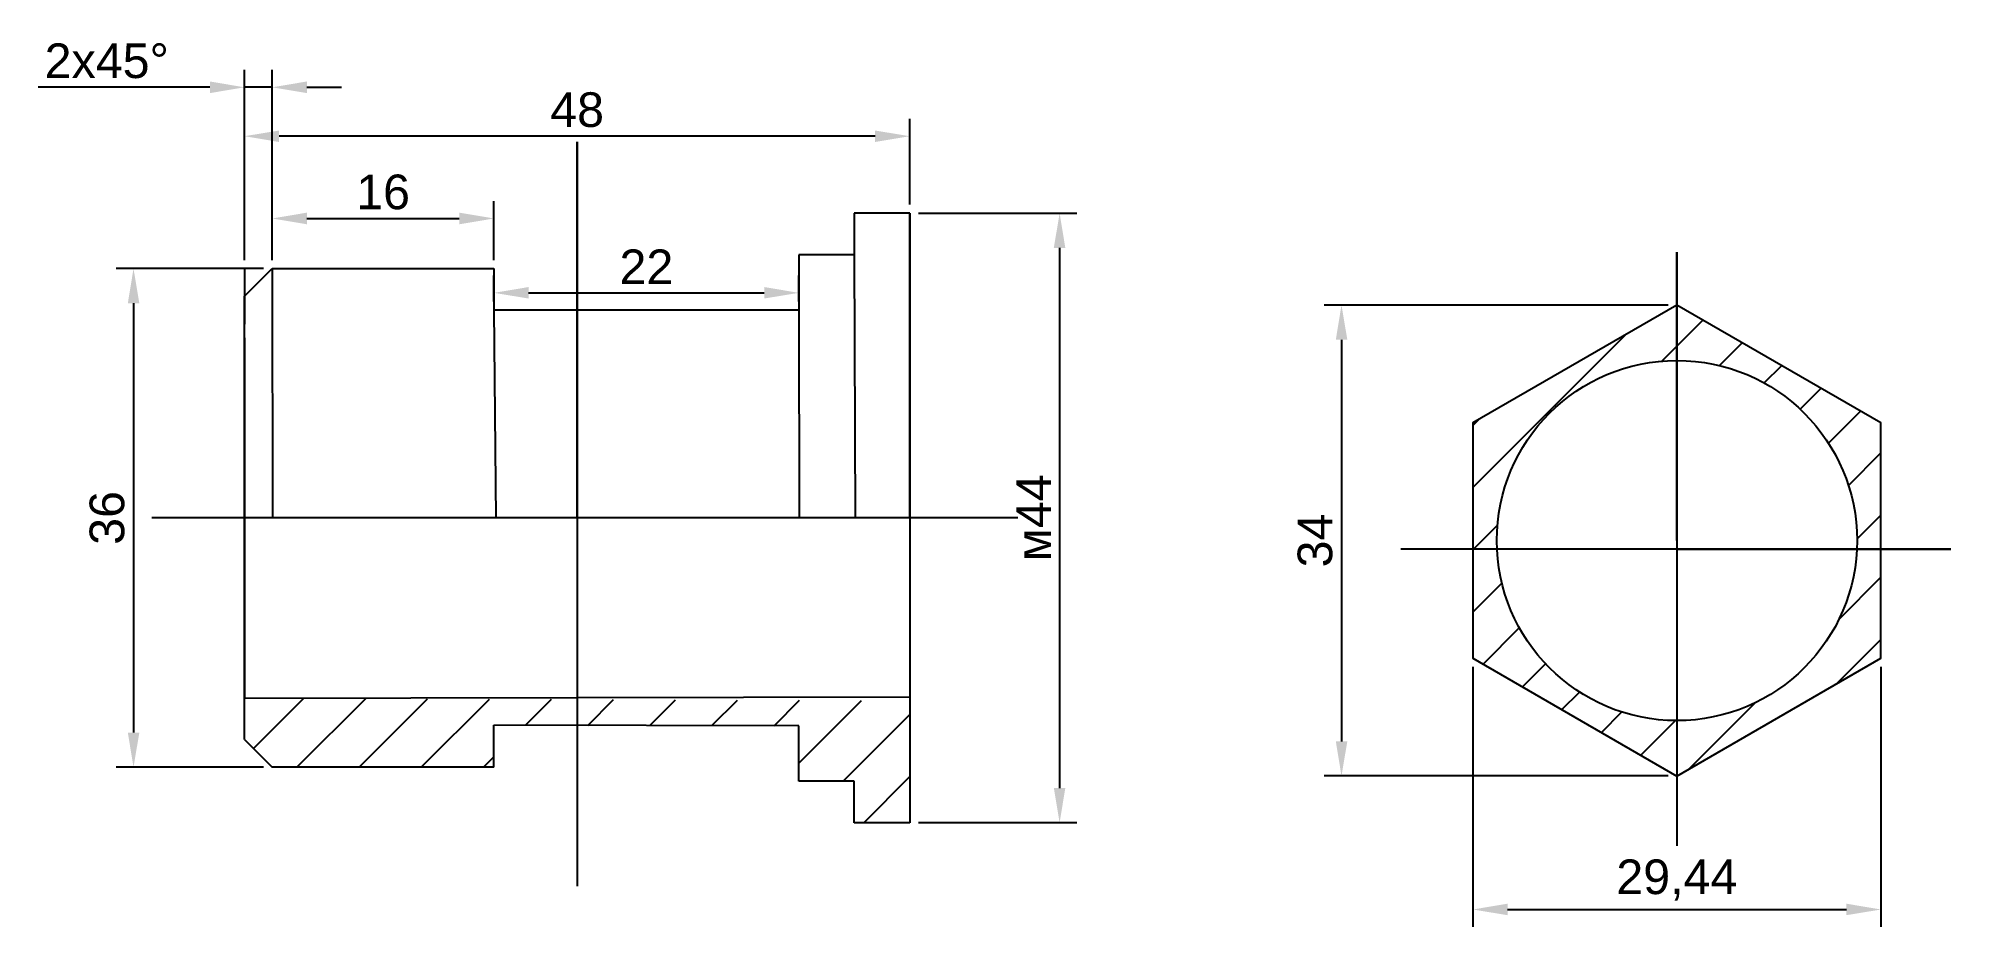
# Model space of a CAD drawing. Header units: millimetres. Extents: x 0 to 7770, y 0 to 11623.
# Drawn here: x 6266.6 to 6404.7, y 11558.7 to 11622.8 of the extents above; entities outside this region: 2.
import ezdxf

# ---------------------------------------------------------------- set-up
doc = ezdxf.new("R2010")
doc.units = ezdxf.units.MM
doc.linetypes.add('ACAD_ISO02W100', pattern=[15, 12, -3])
doc.styles.get("Standard").update_dxf_attribs({"font": 'arial.ttf'})
doc.dimstyles.new('ISO-25', dxfattribs={"dimtxt": 2.5, "dimasz": 2.5, "dimexe": 1.25, "dimexo": 0.625, "dimtad": 1, "dimtxsty": 'Standard', "dimcen": 2.5, "dimadec": 0, "dimazin": 0, "dimtfac": 1, "dimtmove": 0, "dimatfit": 3, "dimfxl": 1, "dimarcsym": 0})
picture_1 = doc.add_image_def('image2.jpg', size_in_pixel=(2560, 1920))

# ---------------------------------------------------------------- blocks, each defined once
blk = doc.blocks.new('*D1')
at = {"color": 0, "lineweight": -2, "transparency": 16777216}
for p, q in [((6384.27, 11603.56), (6359.44, 11603.56)), ((6360.69, 11601.06), (6360.69, 11572.06)), ((6384.27, 11569.56), (6359.44, 11569.56))]:
    blk.add_line(p, q, dxfattribs=at)
at = {"color": 0, "transparency": 16777216}
for points in [[(6360.28, 11601.06), (6361.11, 11601.06), (6360.69, 11603.56)], [(6360.28, 11572.06), (6361.11, 11572.06), (6360.69, 11569.56)]]:
    blk.add_solid(points, dxfattribs=at)
at = {"layer": 'Defpoints', "color": 0, "transparency": 16777216}
for p in [(6384.89, 11603.56), (6360.69, 11569.56), (6384.89, 11569.56)]:
    blk.add_point(p, dxfattribs=at)
at = {"color": 0, "transparency": 16777216, "insert": (6358.79, 11586.56), "char_height": 2.5, "attachment_point": 5, "rotation": 90}
blk.add_mtext('34', dxfattribs=at)
blk = doc.blocks.new('*D2')
at = {"color": 0, "lineweight": -2, "transparency": 16777216}
for p, q in [((6370.17, 11577.43), (6370.17, 11558.67)), ((6399.62, 11577.43), (6399.62, 11558.67)), ((6372.67, 11559.92), (6397.12, 11559.92))]:
    blk.add_line(p, q, dxfattribs=at)
at = {"color": 0, "transparency": 16777216}
for points in [[(6372.67, 11560.34), (6372.67, 11559.51), (6370.17, 11559.92)], [(6397.12, 11560.34), (6397.12, 11559.51), (6399.62, 11559.92)]]:
    blk.add_solid(points, dxfattribs=at)
at = {"layer": 'Defpoints', "color": 0, "transparency": 16777216}
for p in [(6370.17, 11578.06), (6399.62, 11578.06), (6399.62, 11559.92)]:
    blk.add_point(p, dxfattribs=at)
at = {"color": 0, "transparency": 16777216, "insert": (6384.89, 11562.05), "char_height": 2.5, "attachment_point": 5}
blk.add_mtext('29,44', dxfattribs=at)
blk = doc.blocks.new('*D3')
at = {"color": 0, "lineweight": -2, "transparency": 16777216}
for p, q in [((6282.91, 11606.19), (6272.27, 11606.19)), ((6273.52, 11603.69), (6273.52, 11572.69)), ((6282.91, 11570.19), (6272.27, 11570.19))]:
    blk.add_line(p, q, dxfattribs=at)
at = {"color": 0, "transparency": 16777216}
for points in [[(6273.11, 11603.69), (6273.94, 11603.69), (6273.52, 11606.19)], [(6273.11, 11572.69), (6273.94, 11572.69), (6273.52, 11570.19)]]:
    blk.add_solid(points, dxfattribs=at)
at = {"layer": 'Defpoints', "color": 0, "transparency": 16777216}
for p in [(6283.53, 11606.19), (6273.52, 11570.19), (6283.53, 11570.19)]:
    blk.add_point(p, dxfattribs=at)
at = {"color": 0, "transparency": 16777216, "insert": (6271.62, 11588.19), "char_height": 2.5, "attachment_point": 5, "rotation": 90}
blk.add_mtext('36', dxfattribs=at)
blk = doc.blocks.new('*D4')
at = {"color": 0, "lineweight": -2, "transparency": 16777216}
for p, q in [((6283.53, 11606.81), (6283.53, 11611.06)), ((6299.53, 11606.81), (6299.53, 11611.06)), ((6286.03, 11609.81), (6297.03, 11609.81))]:
    blk.add_line(p, q, dxfattribs=at)
at = {"color": 0, "transparency": 16777216}
for points in [[(6286.03, 11610.23), (6286.03, 11609.39), (6283.53, 11609.81)], [(6297.03, 11610.23), (6297.03, 11609.39), (6299.53, 11609.81)]]:
    blk.add_solid(points, dxfattribs=at)
at = {"layer": 'Defpoints', "color": 0, "transparency": 16777216}
for p in [(6299.53, 11609.81), (6283.53, 11606.19), (6299.53, 11606.19)]:
    blk.add_point(p, dxfattribs=at)
at = {"color": 0, "transparency": 16777216, "insert": (6291.53, 11611.71), "char_height": 2.5, "attachment_point": 5}
blk.add_mtext('16', dxfattribs=at)
blk = doc.blocks.new('*D5')
at = {"color": 0, "lineweight": -2, "transparency": 16777216}
for p, q in [((6330.16, 11610.19), (6341.6, 11610.19)), ((6340.35, 11607.69), (6340.35, 11568.69)), ((6330.16, 11566.19), (6341.6, 11566.19))]:
    blk.add_line(p, q, dxfattribs=at)
at = {"color": 0, "transparency": 16777216}
for points in [[(6339.93, 11607.69), (6340.76, 11607.69), (6340.35, 11610.19)], [(6339.93, 11568.69), (6340.76, 11568.69), (6340.35, 11566.19)]]:
    blk.add_solid(points, dxfattribs=at)
at = {"layer": 'Defpoints', "color": 0, "transparency": 16777216}
for p in [(6329.53, 11610.19), (6329.53, 11566.19), (6340.35, 11566.19)]:
    blk.add_point(p, dxfattribs=at)
at = {"color": 0, "transparency": 16777216, "insert": (6338.47, 11588.19), "char_height": 2.5, "width": 6.0027, "attachment_point": 5, "rotation": 90}
blk.add_mtext('м44', dxfattribs=at)
blk = doc.blocks.new('*D6')
at = {"color": 0, "lineweight": -2, "transparency": 16777216}
for p, q in [((6281.53, 11610.81), (6281.53, 11617)), ((6329.53, 11610.81), (6329.53, 11617)), ((6327.03, 11615.75), (6284.03, 11615.75))]:
    blk.add_line(p, q, dxfattribs=at)
at = {"color": 0, "transparency": 16777216}
for points in [[(6284.03, 11616.16), (6284.03, 11615.33), (6281.53, 11615.75)], [(6327.03, 11616.16), (6327.03, 11615.33), (6329.53, 11615.75)]]:
    blk.add_solid(points, dxfattribs=at)
at = {"layer": 'Defpoints', "color": 0, "transparency": 16777216}
for p in [(6281.53, 11615.75), (6281.53, 11610.19), (6329.53, 11610.19)]:
    blk.add_point(p, dxfattribs=at)
at = {"color": 0, "transparency": 16777216, "insert": (6305.53, 11617.65), "char_height": 2.5, "attachment_point": 5}
blk.add_mtext('48', dxfattribs=at)
blk = doc.blocks.new('*D7')
at = {"color": 0, "lineweight": -2, "transparency": 16777216}
for p, q in [((6299.53, 11603.82), (6299.53, 11605.69)), ((6321.53, 11603.81), (6321.53, 11605.69)), ((6302.03, 11604.44), (6319.03, 11604.44))]:
    blk.add_line(p, q, dxfattribs=at)
at = {"color": 0, "transparency": 16777216}
for points in [[(6302.03, 11604.86), (6302.03, 11604.03), (6299.53, 11604.44)], [(6319.03, 11604.86), (6319.03, 11604.03), (6321.53, 11604.44)]]:
    blk.add_solid(points, dxfattribs=at)
at = {"layer": 'Defpoints', "color": 0, "transparency": 16777216}
for p in [(6321.53, 11604.44), (6299.53, 11603.19), (6321.53, 11603.19)]:
    blk.add_point(p, dxfattribs=at)
at = {"color": 0, "transparency": 16777216, "insert": (6310.53, 11606.32), "char_height": 2.5, "attachment_point": 5}
blk.add_mtext('22', dxfattribs=at)
blk = doc.blocks.new('*D8')
at = {"color": 0, "lineweight": -2, "transparency": 16777216}
for p, q in [((6281.53, 11606.81), (6281.53, 11620.53)), ((6283.53, 11606.81), (6283.53, 11620.53)), ((6279.03, 11619.28), (6266.65, 11619.28)), ((6283.53, 11619.28), (6281.53, 11619.28)), ((6286.03, 11619.28), (6288.53, 11619.28))]:
    blk.add_line(p, q, dxfattribs=at)
at = {"color": 0, "transparency": 16777216}
for points in [[(6279.03, 11619.7), (6279.03, 11618.86), (6281.53, 11619.28)], [(6286.03, 11619.7), (6286.03, 11618.86), (6283.53, 11619.28)]]:
    blk.add_solid(points, dxfattribs=at)
at = {"layer": 'Defpoints', "color": 0, "transparency": 16777216}
for p in [(6281.53, 11619.28), (6281.53, 11606.19), (6283.53, 11606.19)]:
    blk.add_point(p, dxfattribs=at)
at = {"color": 0, "transparency": 16777216, "insert": (6271.59, 11621.18), "char_height": 2.5, "attachment_point": 5}
blk.add_mtext('2х45%%D', dxfattribs=at)

msp = doc.modelspace()

# ---------------------------------------------------------------- hatches: boundary and pattern name
at = {"linetype": 'ACAD_ISO02W100'}
h = msp.add_hatch(dxfattribs=at)
h.set_pattern_fill('ANSI31', color=256)
h.set_pattern_definition([(45, (141.0064, 0), (-2.245064, 2.245064), [])])
h.paths.add_polyline_path([(6384.895, 11603.558), (6370.172, 11595.058), (6370.172, 11578.058), (6384.895, 11569.558), (6399.617, 11578.058), (6399.617, 11595.058)])
h.paths.add_polyline_path([(6397.895, 11586.558, -1), (6371.895, 11586.558, -1)], flags=16)
h = msp.add_hatch()
h.set_pattern_fill('ANSI31', color=256)
h.paths.add_polyline_path([(6299.531, 11573.225), (6305.531, 11573.215), (6305.531, 11575.091), (6281.531, 11575.189), (6281.531, 11572.189), (6283.531, 11570.189), (6299.531, 11570.189)])
h.paths.add_polyline_path([(6329.531, 11574.992), (6305.531, 11575.091), (6305.531, 11573.215), (6321.531, 11573.189), (6321.531, 11569.189), (6325.531, 11569.189), (6325.531, 11566.189), (6329.531, 11566.189)])

# ---------------------------------------------------------------- linework, layer by layer
for p, q in [((6305.531, 11588.189), (6305.531, 11615.336)), ((6305.531, 11615.336), (6305.531, 11561.607)), ((6329.531, 11610.189), (6325.531, 11610.189)), ((6325.531, 11610.189), (6325.531, 11607.189)), ((6329.531, 11588.189), (6329.531, 11610.189)), ((6329.531, 11610.189), (6329.531, 11566.189)), ((6325.531, 11607.189), (6321.531, 11607.189)), ((6321.531, 11607.189), (6321.531, 11603.189)), ((6325.531, 11607.189), (6325.596, 11588.189)), ((6384.895, 11586.558), (6384.895, 11607.376)), ((6384.895, 11607.376), (6384.895, 11564.516)), ((6281.531, 11604.189), (6283.531, 11606.189)), ((6283.531, 11606.189), (6299.531, 11606.189)), ((6283.531, 11606.189), (6283.539, 11588.189)), ((6299.531, 11606.189), (6299.531, 11603.195)), ((6281.531, 11572.189), (6281.531, 11604.189)), ((6321.531, 11603.189), (6299.531, 11603.195)), ((6299.531, 11603.195), (6299.654, 11588.189)), ((6321.531, 11603.189), (6321.552, 11588.189)), ((6281.531, 11588.189), (6281.531, 11601.189)), ((6281.531, 11601.189), (6281.531, 11575.189)), ((6337.326, 11588.189), (6274.853, 11588.189)), ((6404.654, 11585.946), (6364.982, 11585.946)), ((6384.895, 11585.946), (6404.654, 11585.946)), ((6281.531, 11575.189), (6329.531, 11575.286)), ((6281.531, 11572.189), (6283.531, 11570.189)), ((6321.531, 11573.189), (6299.531, 11573.225)), ((6299.531, 11570.189), (6299.531, 11573.225)), ((6321.531, 11569.189), (6321.531, 11573.189)), ((6299.531, 11570.189), (6283.531, 11570.189)), ((6325.531, 11569.189), (6321.531, 11569.189)), ((6325.531, 11566.189), (6325.531, 11569.189)), ((6329.531, 11566.189), (6325.531, 11566.189))]:
    msp.add_line(p, q)
msp.add_line((6281.531, 11606.189), (6281.531, 11602.189), dxfattribs=at)
msp.add_lwpolyline([(6384.895, 11569.558), (6399.617, 11578.058), (6399.617, 11595.058), (6384.895, 11603.558), (6370.172, 11595.058), (6370.172, 11578.058)], close=True)
msp.add_circle((6384.895, 11586.558), 13)

# ---------------------------------------------------------------- dimensions: what is measured, and where the dimension line sits
dim = msp.add_linear_dim(base=(6281.531, 11619.281), p1=(6283.531, 11606.189), p2=(6281.531, 11606.189), text='<>х45%%D', dimstyle='ISO-25')
dim.commit()
dim.dimension.update_dxf_attribs({"geometry": '*D8', "text_midpoint": (6271.589, 11621.182)})
for base, p1, p2, picture, middle in [((6281.531, 11615.745), (6329.531, 11610.189), (6281.531, 11610.189), '*D6', (6305.531, 11617.647)), ((6299.531, 11609.81), (6283.531, 11606.189), (6299.531, 11606.189), '*D4', (6291.531, 11611.711)), ((6321.531, 11604.445), (6299.531, 11603.195), (6321.531, 11603.189), '*D7', (6310.531, 11606.325)), ((6399.6171, 11559.9236), (6370.1722, 11578.0583), (6399.6171, 11578.0583), '*D2', (6384.8947, 11562.0509))]:
    dim = msp.add_linear_dim(base=base, p1=p1, p2=p2, dimstyle='ISO-25')
    dim.commit()
    dim.dimension.update_dxf_attribs({"geometry": picture, "text_midpoint": middle})
dim = msp.add_linear_dim(base=(6340.345, 11566.189), p1=(6329.531, 11610.189), p2=(6329.531, 11566.189), angle=90, text='м44', dimstyle='ISO-25')
dim.commit()
dim.dimension.update_dxf_attribs({"geometry": '*D5', "text_midpoint": (6338.47, 11588.189)})
for base, p1, p2, picture, middle in [((6273.523, 11570.189), (6283.531, 11606.189), (6283.531, 11570.189), '*D3', (6271.621, 11588.189)), ((6360.693, 11569.558), (6384.895, 11603.558), (6384.895, 11569.558), '*D1', (6358.791, 11586.558))]:
    dim = msp.add_linear_dim(base=base, p1=p1, p2=p2, angle=90, dimstyle='ISO-25')
    dim.commit()
    dim.dimension.update_dxf_attribs({"geometry": picture, "text_midpoint": middle})

# ---------------------------------------------------------------- pictures from other files: only their frames are drawn
image = msp.add_image(picture_1, insert=(0, 0), size_in_units=(1000, 750))
image.dxf.flags = 7
image = msp.add_image(picture_1, insert=(0, 0), size_in_units=(1, 0.75))
image.dxf.flags = 7

doc.saveas('drawing.dxf')
